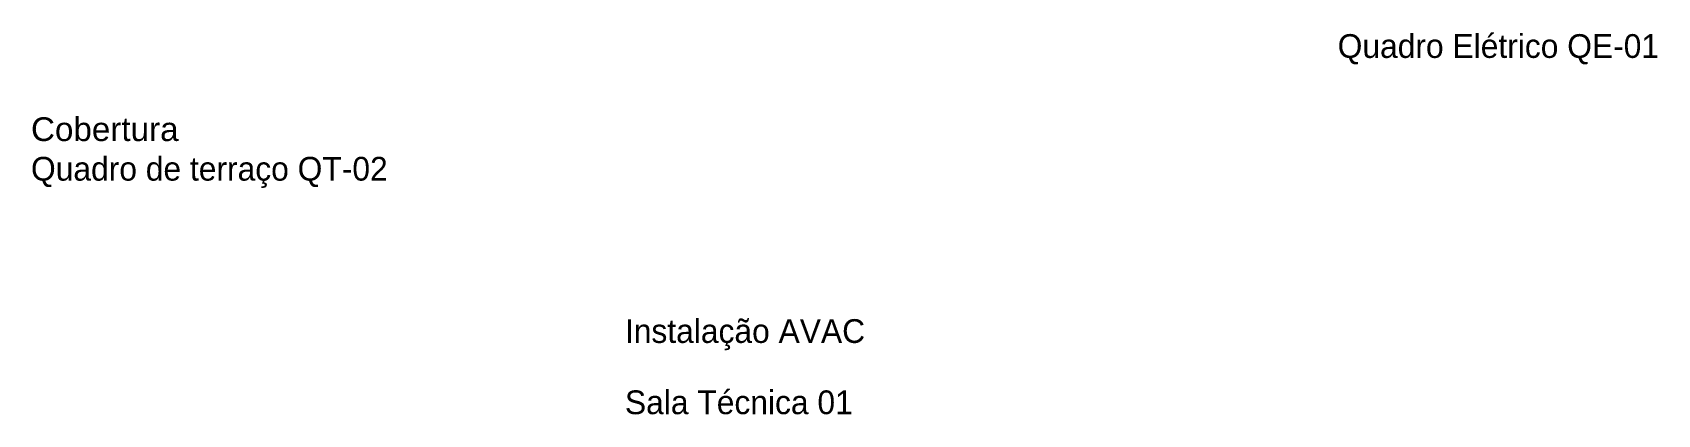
# Model space of a CAD drawing. Extents: x -499 to 869, y 0 to 321.
import ezdxf

# ---------------------------------------------------------------- set-up
doc = ezdxf.new("R2010")
doc.units = 0
doc.layers.add('NOTES', color=3, linetype='CONTINUOUS')
doc.layers.add('QUADROS', color=1, linetype='CONTINUOUS')

msp = doc.modelspace()

# ---------------------------------------------------------------- texts
at = {"layer": 'NOTES'}
for s, p in [('Instalação AVAC', (0, 60)), ('Sala Técnica 01', (0, 0))]:
    msp.add_text(s, height=20, dxfattribs=at).set_placement(p)
at = {"layer": 'QUADROS'}
msp.add_text('Quadro Elétrico QE-01', height=20, dxfattribs=at).set_placement((600, 300))
at = {"layer": 'QUADROS', "insert": (-500, 250), "char_height": 20, "width": 300, "attachment_point": 1}
msp.add_mtext('{\\fArial|b0;Cobertura}\\PQuadro de terraço QT-02', dxfattribs=at)

doc.saveas('drawing.dxf')
